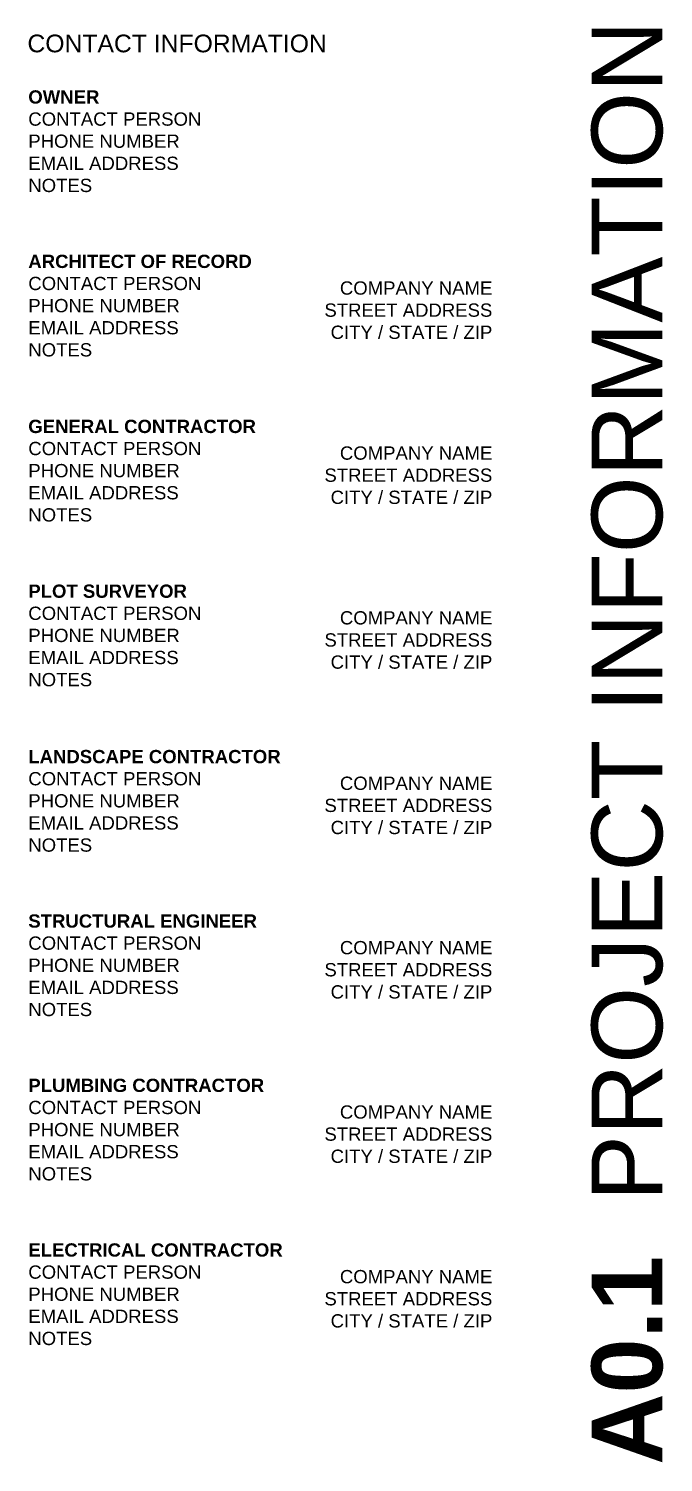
# Model space of a CAD drawing. Header units: inches. Extents: x -54 to 15382, y 469 to 41738.
# Drawn here: x 1153 to 1583, y 7734 to 8707 of the extents above; entities that cross this region are included whole.
import ezdxf

# ---------------------------------------------------------------- set-up
doc = ezdxf.new("R2010")
doc.units = ezdxf.units.IN
doc.header["$MEASUREMENT"] = 0
doc.layers.get('0').update_dxf_attribs({"lineweight": 9})
doc.layers.add('A-TEXTx', color=7, linetype='Continuous', lineweight=18)
doc.styles.get("Standard").update_dxf_attribs({"font": 'arial.ttf'})

msp = doc.modelspace()

# ---------------------------------------------------------------- texts
at = {"ltscale": 0.5, "insert": (1558.4661325, 8222.5008975), "char_height": 48, "attachment_point": 5, "rotation": 90}
msp.add_mtext('{\\fArial|b1|i0|c0|p34;A0.1\\fArial|b0|i0|c1|p0;  PROJECT INFORMATION}', dxfattribs=at)
at = {"ltscale": 0.5, "insert": (1151.6549051, 8702.8710682), "char_height": 12, "attachment_point": 1}
msp.add_mtext('{CONTACT INFORMATION}', dxfattribs=at)
at = {"layer": 'A-TEXTx', "ltscale": 0.5, "char_height": 18}
for s, insert, width, attachment_point in [('{\\fArial|b1|i0|c0|p34;\\H0.5x;OWNER\\fArial|b0|i0|c0|p34;\\T1.25;\\P\\H0.999999x;\\T1;CONTACT PERSON  \\PPHONE NUMBER     \\fArial|b1|i0|c0|p34;\\P\\fArial|b0|i0|c0|p34;EMAIL ADDRESS  \\PNOTES \\P             }', (1152.239742, 8665.0754723), 335.760336478, 1), ('{\\fArial|b1|i0|c0|p34;\\H0.5x;ARCHITECT OF RECORD\\T1.25;\\P\\fArial|b0|i0|c0|p34;\\T1;CONTACT PERSON \\PPHONE NUMBER     \\PEMAIL ADDRESS     \\PNOTES        \\P\\H0.5x; \\H2x;              }', (1152.239742, 8553.5376702), 335.760336478, 1), ('{\\fArial|b0|i0|c0|p34;\\H0.5x;COMPANY NAME   \\PSTREET ADDRESS  \\PCITY / STATE / ZIP  }', (1466.8840127, 8535.4502453), 314.57691276, 3), ('{\\fArial|b1|i0|c0|p34;\\H0.5x;GENERAL CONTRACTOR\\T1.25;\\P\\fArial|b0|i0|c0|p34;\\H1x;\\T1;CONTACT PERSON \\PPHONE NUMBER     \\PEMAIL ADDRESS     \\PNOTES        \\P\\H0.5x; \\H2x;              }', (1152.239742, 8441.5768036), 335.760336478, 1), ('{\\fArial|b0|i0|c0|p34;\\H0.5x;COMPANY NAME   \\PSTREET ADDRESS  \\PCITY / STATE / ZIP  }', (1466.8840127, 8423.4893787), 314.57691276, 3), ('{\\fArial|b1|i0|c0|p34;\\H0.5x;PLOT SURVEYOR\\T1.25;\\P\\fArial|b0|i0|c0|p34;\\H1x;\\T1;CONTACT PERSON \\PPHONE NUMBER     \\PEMAIL ADDRESS     \\PNOTES        \\P\\H0.5x; \\H2x;              }', (1152.239742, 8329.7964128), 335.760336478, 1), ('{\\fArial|b0|i0|c0|p34;\\H0.5x;COMPANY NAME   \\PSTREET ADDRESS  \\PCITY / STATE / ZIP  }', (1466.8840127, 8311.7089878), 314.57691276, 3), ('{\\fArial|b1|i0|c0|p34;\\H0.5x;LANDSCAPE CONTRACTOR\\T1.25;\\P\\fArial|b0|i0|c0|p34;\\H1x;\\T1;CONTACT PERSON \\PPHONE NUMBER     \\PEMAIL ADDRESS     \\PNOTES        \\P\\H0.5x; \\H2x;              }', (1152.239742, 8217.5769501), 335.760336478, 1), ('{\\fArial|b0|i0|c0|p34;\\H0.5x;COMPANY NAME   \\PSTREET ADDRESS  \\PCITY / STATE / ZIP  }', (1466.8840127, 8199.4895252), 314.57691276, 3), ('{\\fArial|b1|i0|c0|p34;\\H0.5x;STRUCTURAL ENGINEER\\T1.25;\\P\\fArial|b0|i0|c0|p34;\\H1x;\\T1;CONTACT PERSON \\PPHONE NUMBER     \\PEMAIL ADDRESS     \\PNOTES        \\P\\H0.5x; \\H2x;              }', (1152.239742, 8106.0356639), 335.760336478, 1), ('{\\fArial|b0|i0|c0|p34;\\H0.5x;COMPANY NAME   \\PSTREET ADDRESS  \\PCITY / STATE / ZIP  }', (1466.8840127, 8087.9688564), 314.57691276, 3), ('{\\fArial|b1|i0|c0|p34;\\H0.5x;PLUMBING CONTRACTOR\\T1.25;\\P\\fArial|b0|i0|c0|p34;\\H1x;\\T1;CONTACT PERSON \\PPHONE NUMBER     \\PEMAIL ADDRESS     \\PNOTES        \\P\\H0.5x; \\H2x;              }', (1152.239742, 7994.5550518), 335.760336478, 1), ('{\\fArial|b0|i0|c0|p34;\\H0.5x;COMPANY NAME   \\PSTREET ADDRESS  \\PCITY / STATE / ZIP  }', (1466.8840127, 7976.4676268), 314.57691276, 3), ('{\\fArial|b1|i0|c0|p34;\\H0.5x;ELECTRICAL CONTRACTOR\\T1.25;\\P\\fArial|b0|i0|c0|p34;\\H1x;\\T1;CONTACT PERSON \\PPHONE NUMBER     \\PEMAIL ADDRESS     \\PNOTES        \\P\\H0.5x; \\H2x;              }', (1152.239742, 7882.8705407), 335.760336478, 1), ('{\\fArial|b0|i0|c0|p34;\\H0.5x;COMPANY NAME   \\PSTREET ADDRESS  \\PCITY / STATE / ZIP  }', (1466.8840127, 7864.7831157), 314.57691276, 3)]:
    msp.add_mtext(s, dxfattribs=dict(at, insert=insert, width=width, attachment_point=attachment_point))

doc.saveas('drawing.dxf')
